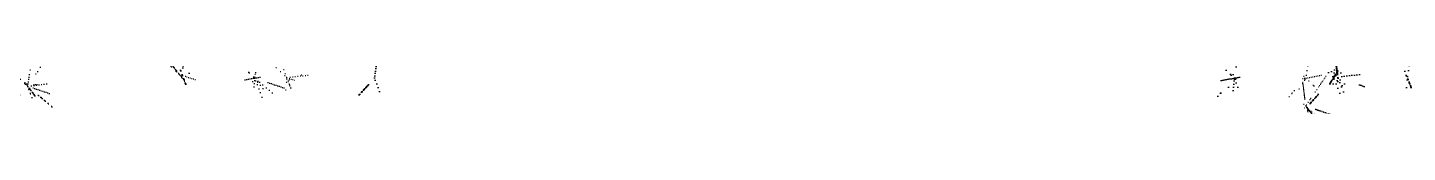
# Model space of a CAD drawing. Extents: x -202236 to 1002404, y -663931 to 1550022.
# Drawn here: x -160106 to 966792, y 1523785 to 1550022 of the extents above.
import ezdxf

# ---------------------------------------------------------------- set-up
doc = ezdxf.new("R2010")
doc.units = 0
doc.layers.add('20剖面图$0$20立剖面图及门窗表$0$A-WINDOW', color=140, linetype='Continuous')
doc.layers.add('20剖面图$0$20立剖面图及门窗表$0$PUB_HATCH', color=8, linetype='Continuous')
pattern_1 = [(44.99999999996643, (-40598804056.85896, -3383991287.09903), (-88.38834764826669, 88.3883476483702), []), (49.99999999996649, (-40598804056.85896, -3383991287.09903), (358.6300913003583, -31.37606749150755), [37.5, -412.5]), (354.9999999999666, (-40598804056.85896, -3383991287.09903), (-69.37566680627978, 376.0960668500466), [30, -330]), (100.4513999999665, (-40598804026.97311, -3383991289.7137), (289.2546908572127, 344.7197710303074), [31.870095, -350.571056]), (46.18419999996644, (-40598804056.85896, -3383991187.09903), (533.6205243127738, -82.75950716482151), [56.25, -618.75]), (96.63559999996644, (-40598804012.39058, -3383991193.995684), (467.3313527746369, 487.0589354499472), [47.80514399999999, -525.8564999999999]), (351.1841999999665, (-40598804056.85896, -3383991187.09903), (467.3309725670988, 487.0593004623886), [45, -495]), (20.99999999996651, (-40598804006.85896, -3383991212.09903), (298.453526059113, -201.3094453328442), [37.5, -412.5]), (325.9999999999665, (-40598804006.85896, -3383991212.09903), (121.6576659610032, 362.5750225233553), [30, -330]), (71.4513999999665, (-40598803981.98784, -3383991228.874833), (420.1113142908394, 161.2652483547302), [31.870095, -350.571056]), (37.49999999996645, (-40598804056.85896, -3383991287.09903), (6.079927658742798, 166.4469269156522), [0, -326, 0, -335, 0, -331.25]), (7.499999999966475, (-40598804056.85896, -3383991287.09903), (131.5347687211898, 197.2058559411031), [0, -191, 0, -318.5, 0, -126.25]), (327.4999999999665, (-40598804168.35896, -3383991287.09903), (266.9112180861979, -11.27743586734617), [0, -125, 0, -390, 0, -517.5]), (317.4999999999665, (-40598804218.35896, -3383991287.09903), (291.5930846712225, 50.05249116598812), [0, -162.5, 0, -259, 0, -367.5])]

msp = doc.modelspace()

# ---------------------------------------------------------------- hatches: boundary and pattern name
at = {"layer": '20剖面图$0$20立剖面图及门窗表$0$A-WINDOW'}
h = msp.add_hatch(dxfattribs=at)
h.set_pattern_fill('ANGLE', color=256, scale=150)
h.set_pattern_definition([(0, (-40598893546.0338, -3383849902.077375), (0, 523.875), [381, -142.875]), (90, (-40598893546.0338, -3383849902.077375), (-523.875, 3.207809209516599e-14), [381, -142.875])])
edge = h.paths.add_edge_path()
edge.add_line((344140.1418493146, 1529135.036021365), (344140.141856944, 1524135.036021365))
at = {"layer": '20剖面图$0$20立剖面图及门窗表$0$PUB_HATCH'}
h = msp.add_hatch(dxfattribs=at)
h.set_pattern_fill('钢筋混凝土', color=256, scale=50, style=0)
h.set_pattern_definition(pattern_1)
h.paths.add_polyline_path([(-36356.46796819032, 1549765.717846049), (-36243.39979955018, 1549765.717846049), (-36244.84125920595, 1549778.402717246)])
h = msp.add_hatch(dxfattribs=at)
h.set_pattern_fill('钢筋混凝土', color=256, scale=50, style=0)
h.set_pattern_definition(pattern_1)
h.paths.add_polyline_path([(-34206.46802159608, 1550010.036034716), (-34099.08166142763, 1550010.036034716), (-34100.45068761171, 1550022.083468093)])
h = msp.add_hatch(dxfattribs=at)
h.set_pattern_fill('钢筋混凝土', color=256, scale=50, style=0)
h.set_pattern_definition(pattern_1)
h.paths.add_polyline_path([(25452.09458521544, 1546605.002958907), (25452.09456995665, 1546635.036028041), (25451.1830938214, 1546635.008339537)])
h = msp.add_hatch(dxfattribs=at)
h.set_pattern_fill('钢筋混凝土', color=256, scale=50, style=0)
h.set_pattern_definition(pattern_1)
h.paths.add_polyline_path([(51576.76189020812, 1547034.144003524), (51713.85140589415, 1547034.144003524), (51576.88827875792, 1547038.304611338)])
h = msp.add_hatch(dxfattribs=at)
h.set_pattern_fill('钢筋混凝土', color=256, scale=50, style=0)
h.set_pattern_definition(pattern_1)
h.paths.add_polyline_path([(123104.6636312359, 1546635.036003722), (123252.8592794293, 1546635.036028517), (123104.79752711, 1546639.488577975)])
h = msp.add_hatch(dxfattribs=at)
h.set_pattern_fill('钢筋混凝土', color=256, scale=50, style=0)
h.set_pattern_definition(pattern_1)
h.paths.add_polyline_path([(123104.6805837506, 1546635.036003722), (123252.8592794293, 1546635.036028517), (123104.8171956891, 1546639.533187998)])
h = msp.add_hatch(dxfattribs=at)
h.set_pattern_fill('钢筋混凝土', color=256, scale=50, style=0)
h.set_pattern_definition(pattern_1)
h.paths.add_polyline_path([(825452.0945852154, 1546605.002958907), (825452.0945699567, 1546635.036028041), (825451.1830938214, 1546635.008339537)])
h = msp.add_hatch(dxfattribs=at)
h.set_pattern_fill('钢筋混凝土', color=256, scale=50, style=0)
h.set_pattern_definition(pattern_1)
h.paths.add_polyline_path([(883852.8593099469, 1546605.033376349), (883852.8593099469, 1546635.036028517), (883851.9487417096, 1546635.008367671)])
h = msp.add_hatch(dxfattribs=at)
h.set_pattern_fill('钢筋混凝土', color=256, scale=50, style=0)
h.set_pattern_definition(pattern_1)
h.paths.add_polyline_path([(906567.6354940289, 1547137.728228701), (906704.7250249737, 1547137.728228701), (906567.7618825787, 1547141.888836993)])
h = msp.add_hatch(dxfattribs=at)
h.set_pattern_fill('钢筋混凝土', color=256, scale=50, style=0)
h.set_pattern_definition(pattern_1)
h.paths.add_polyline_path([(909977.5266149396, 1547034.144003524), (910114.6161306256, 1547034.144003524), (909977.6530034894, 1547038.304611338)])
h = msp.add_hatch(dxfattribs=at)
h.set_pattern_fill('钢筋混凝土', color=256, scale=50, style=0)
h.set_pattern_definition(pattern_1)
h.paths.add_polyline_path([(966654.9180639142, 1547137.728210105), (966792.0075796002, 1547137.728210105), (966655.044452464, 1547141.888817919)])
h = msp.add_hatch(dxfattribs=at)
h.set_pattern_fill('钢筋混凝土', color=256, scale=50, style=0)
h.set_pattern_definition(pattern_1)
h.paths.add_polyline_path([(966654.9180562848, 1547137.728210105), (966788.4021108502, 1547137.728210105), (966655.0411184186, 1547141.779393805)])
h = msp.add_hatch(dxfattribs=at)
h.set_pattern_fill('钢筋混凝土', color=256, scale=50, style=0)
h.set_pattern_definition(pattern_1)
h.paths.add_polyline_path([(-160006.4679987079, 1540035.036006106), (-160006.4679987079, 1540085.036005629), (-160106.4679987079, 1540085.036005629), (-160106.4679987079, 1540035.036006106)])
h = msp.add_hatch(dxfattribs=at)
h.set_pattern_fill('钢筋混凝土', color=256, scale=50, style=0)
h.set_pattern_definition(pattern_1)
h.paths.add_polyline_path([(883652.8593252057, 1523785.035987986), (883952.8593252057, 1524035.035987986), (883852.8593252057, 1524035.035987986)])

doc.saveas('drawing.dxf')
